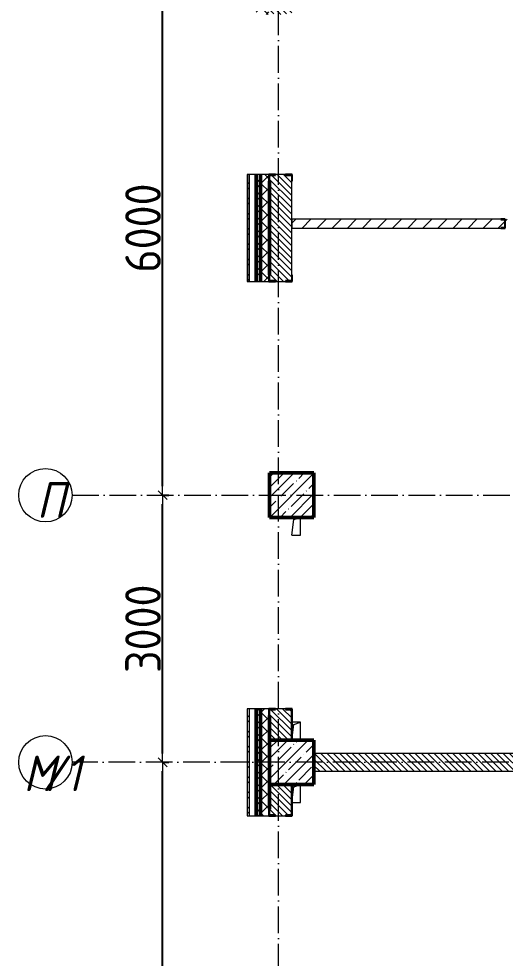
# Model space of a CAD drawing. Header units: millimetres. Extents: x -135211 to 49383, y -8033 to 228499.
# Drawn here: x -135211 to -129742, y 149213 to 159763 of the extents above; entities that cross this region are included whole.
import ezdxf

# ---------------------------------------------------------------- set-up
doc = ezdxf.new("R2010")
doc.units = ezdxf.units.MM
doc.linetypes.add('50_200_ШТРИХ_1Т_ш5_п1_п1_', pattern=[700, 500, -100, 0, -100])
for name, color, linetype, lineweight in [('A-____-____-DIMS', 7, 'Continuous', 9), ('A-GENM-____-MCUT', 7, 'Continuous', 25), ('A-GENM-____-OTLN', 7, 'Continuous', 9), ('A-GENM-____-OTLN-1', 7, 'Continuous', 25), ('A-WALL-____-MCUT-2', 7, 'Continuous', 50), ('A-WALL-____-MCUT-3', 7, 'Continuous', 9), ('A-WALL-____-PATT-1', 7, 'Continuous', 9), ('A-WALL-FNSH-MCUT-1', 7, 'Continuous', 9), ('S-COLS-____-MCUT', 7, 'Continuous', 50), ('S-COLS-____-OTLN', 7, 'Continuous', 9), ('S-GRID-____-IDEN', 7, 'Continuous', 9), ('S-GRID-____-OTLN-1', 7, '50_200_ШТРИХ_1Т_ш5_п1_п1_', 9)]:
    doc.layers.add(name, color=color, linetype=linetype, lineweight=lineweight)
doc.styles.add('ISOCPEUR_I', font='isocpeui.ttf', dxfattribs={"width": 0.9, "height": 2.5})
doc.styles.add('СПДС', font='isocpeur.ttf', dxfattribs={"width": 0.9})
doc.dimstyles.new('Размера А3', dxfattribs={"dimtxt": 200, "dimasz": 100, "dimexe": 70, "dimexo": 100, "dimgap": 20, "dimtad": 1, "dimdec": 0, "dimrnd": 10, "dimzin": 0, "dimdsep": 46, "dimtxsty": 'СПДС', "dimblk": 'ARROWHEAD_6', "dimcen": 1, "dimclrd": 256, "dimclre": 256, "dimclrt": 256, "dimazin": 0, "dimtfac": 1, "dimtdec": 0, "dimtmove": 2, "dimatfit": 3, "dimfxl": 1, "dimtolj": 1, "dimtzin": 0, "dimarcsym": 0})
pattern_1 = [(45, (-129942.25, 127932.03), (-70.71068, 70.71068), []), (135, (-129942.25, 127932.03), (-70.71068, -70.71068), [])]
pattern_2 = [(135, (-129942.255, 127932.027), (-35.35534, -35.35534), [])]
pattern_3 = [(45, (-129942.25, 127932.03), (-85.5366, 85.5366), []), (45, (-129885.23, 127932.03), (-85.5366, 85.5366), [])]

# ---------------------------------------------------------------- blocks, each defined once
blk = doc.blocks.new('BSC_Колонна _Прямоугольная - 500х500-V43-АР1_План отверстий 3 этажа в осях 1-64_А-ГГ')
at = {"layer": 'S-COLS-____-OTLN'}
h = blk.add_hatch(dxfattribs=at)
h.set_pattern_fill('FP_80', color=256, style=0, pattern_type=2)
h.set_pattern_definition([(45, (2200, -26481.04), (-114.0493, 114.0493), []), (45, (2314.05, -26481.04), (-114.0493, 114.0493), [201.613, -40.323, 3.353, -36.97])])
h.paths.add_polyline_path([(-250, -250), (250, -250), (250, 250), (-250, 250)], flags=0)
at = {"layer": 'S-COLS-____-MCUT'}
for p, q in [((250, 250), (-250, 250)), ((-250, 250), (-250, -250)), ((250, -250), (250, 250)), ((-250, -250), (250, -250))]:
    blk.add_line(p, q, dxfattribs=at)
blk = doc.blocks.new('BSC_Колонна _Прямоугольная - 500х500-V49-АР1_План отверстий 3 этажа в осях 1-64_А-ГГ')
at = {"layer": 'S-COLS-____-OTLN'}
h = blk.add_hatch(dxfattribs=at)
h.set_pattern_fill('FP_86', color=256, style=0, pattern_type=2)
h.set_pattern_definition([(45, (2200, -23481.04), (-114.0493, 114.0493), []), (45, (2314.05, -23481.04), (-114.0493, 114.0493), [201.613, -40.323, 3.353, -36.97])])
h.paths.add_polyline_path([(-250, -250), (250, -250), (250, 250), (-250, 250)], flags=0)
at = {"layer": 'S-COLS-____-MCUT'}
for p, q in [((250, 250), (-250, 250)), ((-250, 250), (-250, -250)), ((250, -250), (250, 250)), ((-250, -250), (250, -250))]:
    blk.add_line(p, q, dxfattribs=at)
blk = doc.blocks.new('Фахверк_СКБ_Уголок - 250_2700-27497298-АР1_План отверстий 3 этажа в осях 1-64_А-ГГ')
at = {"layer": 'A-GENM-____-MCUT'}
for p, q in [((200, 181), (125, 181)), ((125, 181), (125, 106)), ((125, 106), (131, 106)), ((131, 106), (131, 175)), ((131, 175), (200, 175)), ((200, 175), (200, 181)), ((131, -6), (125, -6)), ((125, -6), (125, -81)), ((125, -81), (200, -81)), ((131, -75), (131, -6)), ((200, -75), (131, -75)), ((200, -81), (200, -75))]:
    blk.add_line(p, q, dxfattribs=at)
blk = doc.blocks.new('154_Фахверк_СКБ_Швеллер - Тип_100_3960-28318856-АР1_План отверстий 3 этажа в осях 1-64_А-ГГ')
at = {"layer": 'A-GENM-____-MCUT'}
for p, q in [((175, 50), (125, 50)), ((125, 50), (125, -50)), ((128, 47), (175, 47)), ((128, -47), (128, 47)), ((175, 47), (175, 50)), ((125, -50), (175, -50)), ((175, -47), (128, -47)), ((175, -50), (175, -47))]:
    blk.add_line(p, q, dxfattribs=at)
blk = doc.blocks.new('AR_Отверстие прямоугольное _в плите_ - AR_Отверстие прямоугольное _в плите_-V174-АР1_План отверстий 3 этажа в осях 1-64_А-ГГ')
at = {"layer": 'A-GENM-____-OTLN'}
for p, q in [((-50, -100), (-25, 75)), ((-25, 75), (50, 100)), ((50, -100), (50, 100)), ((-50, -100), (50, -100))]:
    blk.add_line(p, q, dxfattribs=at)
blk = doc.blocks.new('AR_Отверстие прямоугольное _в плите_ - AR_Отверстие прямоугольное _в плите_-V175-АР1_План отверстий 3 этажа в осях 1-64_А-ГГ')
at = {"layer": 'A-GENM-____-OTLN'}
for p, q in [((50, 100), (-50, 100)), ((-50, -100), (-25, 75)), ((-25, 75), (50, 100)), ((50, -100), (50, 100))]:
    blk.add_line(p, q, dxfattribs=at)
blk = doc.blocks.new('Ось сетки - Круг_Ø6_00__ISO-2_5_0_9K_-25732049-АР1_План отверстий 3 этажа в осях 1-64_А-ГГ')
at = {"layer": 'S-GRID-____-IDEN'}
blk.add_circle((0, 0), 3, dxfattribs=at)
blk = doc.blocks.new('ARROWHEAD_6')
at = {"color": 0, "linetype": 'Continuous'}
for p, q in [((0, 0), (-1, 0)), ((-0.5, -0.5), (0.5, 0.5))]:
    blk.add_line(p, q, dxfattribs=at)
blk = doc.blocks.new('*D1001')
at = {"layer": 'A-____-____-DIMS', "lineweight": -2, "transparency": 16777216}
for p, q in [((-133600, 151413), (-133524, 151413)), ((-133594, 145513), (-133594, 151313)), ((-133600, 145413), (-133524, 145413))]:
    blk.add_line(p, q, dxfattribs=at)
at = {"layer": 'Defpoints', "color": 0, "transparency": 16777216}
for p in [(-133700, 151413), (-133594, 151413), (-133700, 145413)]:
    blk.add_point(p, dxfattribs=at)
at = {"layer": 'A-____-____-DIMS', "lineweight": -2, "transparency": 16777216, "xscale": 100, "yscale": 100, "zscale": 100}
for p, rotation in [((-133594, 151413), 90), ((-133594, 145413), 270)]:
    blk.add_blockref('ARROWHEAD_6', p, dxfattribs=dict(at, rotation=rotation))
at = {"layer": 'A-____-____-DIMS', "transparency": 16777216, "insert": (-133814, 148413), "char_height": 400, "attachment_point": 5, "rotation": 90, "style": 'СПДС'}
blk.add_mtext('\\A1;6000', dxfattribs=at)
blk = doc.blocks.new('*D1002')
at = {"layer": 'A-____-____-DIMS', "lineweight": -2, "transparency": 16777216}
for p, q in [((-133600, 154413), (-133524, 154413)), ((-133594, 151513), (-133594, 154313)), ((-133600, 151413), (-133524, 151413))]:
    blk.add_line(p, q, dxfattribs=at)
at = {"layer": 'Defpoints', "color": 0, "transparency": 16777216}
for p in [(-133700, 154413), (-133594, 154413), (-133700, 151413)]:
    blk.add_point(p, dxfattribs=at)
at = {"layer": 'A-____-____-DIMS', "lineweight": -2, "transparency": 16777216, "xscale": 100, "yscale": 100, "zscale": 100}
for p, rotation in [((-133594, 154413), 90), ((-133594, 151413), 270)]:
    blk.add_blockref('ARROWHEAD_6', p, dxfattribs=dict(at, rotation=rotation))
at = {"layer": 'A-____-____-DIMS', "transparency": 16777216, "insert": (-133814, 152913), "char_height": 400, "attachment_point": 5, "rotation": 90, "style": 'СПДС'}
blk.add_mtext('\\A1;3000', dxfattribs=at)
blk = doc.blocks.new('*D1003')
at = {"layer": 'A-____-____-DIMS', "lineweight": -2, "transparency": 16777216}
for p, q in [((-133600, 160413), (-133524, 160413)), ((-133594, 154513), (-133594, 160313)), ((-133600, 154413), (-133524, 154413))]:
    blk.add_line(p, q, dxfattribs=at)
at = {"layer": 'Defpoints', "color": 0, "transparency": 16777216}
for p in [(-133700, 160413), (-133594, 160413), (-133700, 154413)]:
    blk.add_point(p, dxfattribs=at)
at = {"layer": 'A-____-____-DIMS', "lineweight": -2, "transparency": 16777216, "xscale": 100, "yscale": 100, "zscale": 100}
for p, rotation in [((-133594, 160413), 90), ((-133594, 154413), 270)]:
    blk.add_blockref('ARROWHEAD_6', p, dxfattribs=dict(at, rotation=rotation))
at = {"layer": 'A-____-____-DIMS', "transparency": 16777216, "insert": (-133814, 157413), "char_height": 400, "attachment_point": 5, "rotation": 90, "style": 'СПДС'}
blk.add_mtext('\\A1;6000', dxfattribs=at)

msp = doc.modelspace()

# ---------------------------------------------------------------- hatches: boundary and pattern name
at = {"layer": 'A-WALL-____-PATT-1'}
h = msp.add_hatch(dxfattribs=at)
h.set_pattern_fill('FP_1', color=256, style=0, pattern_type=2)
h.set_pattern_definition(pattern_1)
h.paths.add_polyline_path([(-132492.3, 156813.1), (-132492.3, 158013.1), (-132542.3, 158013.1), (-132542.3, 156813.1)], flags=0)
h.paths.add_polyline_path([(-132542.3, 159813.1), (-132492.3, 159813.1), (-132492.3, 160163.1), (-132542.3, 160163.1)], flags=0)
h = msp.add_hatch(dxfattribs=at)
h.set_pattern_fill('FP_1', color=256, style=0, pattern_type=2)
h.set_pattern_definition(pattern_1)
h.paths.add_polyline_path([(-132492.3, 156813.1), (-132398.3, 156813.1), (-132398.3, 156888.1), (-132392.3, 156888.1), (-132392.3, 157938.1), (-132398.3, 157938.1), (-132398.3, 158013.1), (-132492.3, 158013.1), (-132492.3, 156819.1)], flags=0)
h.paths.add_polyline_path([(-132492.3, 159813.1), (-132398.3, 159813.1), (-132398.3, 159888.1), (-132392.3, 159888.1), (-132392.3, 160163.1), (-132492.3, 160163.1), (-132492.3, 159819.1)], flags=0)
h = msp.add_hatch(dxfattribs=at)
h.set_pattern_fill('FP_6', color=256, style=0, pattern_type=2)
h.set_pattern_definition(pattern_2)
h.paths.add_polyline_path([(-132211.3, 151663.1), (-132142.3, 151663.1), (-132142.3, 152007.1), (-132211.3, 152007.1), (-132211.3, 152013.1), (-132323.3, 152013.1), (-132323.3, 152007.1), (-132392.3, 152007.1), (-132392.3, 151663.1), (-132323.3, 151663.1)], flags=0)
h.paths.add_polyline_path([(-132211.3, 156813.1), (-132211.3, 156819.1), (-132142.3, 156819.1), (-132142.3, 158007.1), (-132211.3, 158007.1), (-132211.3, 158013.1), (-132323.3, 158013.1), (-132323.3, 158007.1), (-132392.3, 158007.1), (-132392.3, 156819.1), (-132323.3, 156819.1), (-132323.3, 156813.1)], flags=0)
h.paths.add_polyline_path([(-132211.3, 159813.1), (-132211.3, 159819.1), (-132142.3, 159819.1), (-132142.3, 160163.1), (-132392.3, 160163.1), (-132392.3, 159819.1), (-132323.3, 159819.1), (-132323.3, 159813.1)], flags=0)
h = msp.add_hatch(dxfattribs=at)
h.set_pattern_fill('FP_3', color=256, style=0, pattern_type=2)
h.set_pattern_definition(pattern_3)
h.paths.add_polyline_path([(-132642.3, 156813.1), (-132622.3, 156813.1), (-132622.3, 158013.1), (-132642.3, 158013.1)], flags=0)
h.paths.add_polyline_path([(-132622.3, 159813.1), (-132622.3, 159993.1), (-132642.3, 159993.1), (-132642.3, 159813.1)], flags=0)
h = msp.add_hatch(dxfattribs=at)
h.set_pattern_fill('FP_4', color=256, style=0, pattern_type=2)
h.set_pattern_definition([(45, (-129942.25, 127932.03), (-84.8528, 84.8528), [])])
h.paths.add_polyline_path([(-125092.3, 157413.1), (-125092.3, 157513.1), (-125246.3, 157513.1), (-125246.3, 157505.5), (-125287.8, 157505.5), (-125287.8, 157420.7), (-125246.3, 157420.7), (-125246.3, 157413.1), (-125233, 157413.1)], flags=0)
h.paths.add_polyline_path([(-126488.3, 157413.1), (-126488.3, 157420.7), (-126446.8, 157420.7), (-126446.8, 157505.5), (-126488.3, 157505.5), (-126488.3, 157513.1), (-126742.3, 157513.1), (-126742.3, 157413.1), (-126642.3, 157413.1)], flags=0)
h.paths.add_polyline_path([(-127242.3, 157413.1), (-127242.3, 157513.1), (-129742.3, 157513.1), (-129742.3, 157413.1), (-127342.3, 157413.1)], flags=0)
h.paths.add_polyline_path([(-129792.3, 157413.1), (-129792.3, 157416.1), (-129745.3, 157416.1), (-129745.3, 157510.1), (-129792.3, 157510.1), (-129792.3, 157513.1), (-132142.3, 157513.1), (-132142.3, 157413.1), (-129955.9, 157413.1)], flags=0)
h = msp.add_hatch(dxfattribs=at)
h.set_pattern_fill('FP_3', color=256, style=0, pattern_type=2)
h.set_pattern_definition(pattern_3)
h.paths.add_polyline_path([(-132622.3, 137448.1), (-132622.3, 139763.1), (-132642.3, 139763.1), (-132642.3, 137448.1)], flags=0)
h.paths.add_polyline_path([(-132642.3, 141563.1), (-132622.3, 141563.1), (-132622.3, 143013.1), (-132642.3, 143013.1), (-132642.3, 142426.6)], flags=0)
h.paths.add_polyline_path([(-132642.3, 144813.1), (-132622.3, 144813.1), (-132622.3, 146013.1), (-132642.3, 146013.1), (-132642.3, 145866.7)], flags=0)
h.paths.add_polyline_path([(-132622.3, 147813.1), (-132622.3, 149013.1), (-132642.3, 149013.1), (-132642.3, 147813.1)], flags=0)
h.paths.add_polyline_path([(-132622.3, 150813.1), (-132622.3, 152013.1), (-132642.3, 152013.1), (-132642.3, 150813.1)], flags=0)
h = msp.add_hatch(dxfattribs=at)
h.set_pattern_fill('FP_1', color=256, style=0, pattern_type=2)
h.set_pattern_definition(pattern_1)
h.paths.add_polyline_path([(-132492.3, 137448.1), (-132492.3, 139763.1), (-132542.3, 139763.1), (-132542.3, 137448.1)], flags=0)
h.paths.add_polyline_path([(-132542.3, 141563.1), (-132492.3, 141563.1), (-132492.3, 143013.1), (-132542.3, 143013.1), (-132542.3, 142426.6)], flags=0)
h.paths.add_polyline_path([(-132492.3, 144813.1), (-132492.3, 146013.1), (-132542.3, 146013.1), (-132542.3, 144813.1)], flags=0)
h.paths.add_polyline_path([(-132492.3, 147813.1), (-132492.3, 149013.1), (-132542.3, 149013.1), (-132542.3, 147813.1)], flags=0)
h.paths.add_polyline_path([(-132492.3, 150813.1), (-132492.3, 152013.1), (-132542.3, 152013.1), (-132542.3, 150813.1)], flags=0)
h = msp.add_hatch(dxfattribs=at)
h.set_pattern_fill('FP_1', color=256, style=0, pattern_type=2)
h.set_pattern_definition(pattern_1)
h.paths.add_polyline_path([(-132492.3, 137448.1), (-132392.3, 137448.1), (-132392.3, 139688.1), (-132398.3, 139688.1), (-132398.3, 139763.1), (-132492.3, 139763.1), (-132492.3, 137463.1)], flags=0)
h.paths.add_polyline_path([(-132398.3, 141563.1), (-132398.3, 141638.1), (-132392.3, 141638.1), (-132392.3, 142938.1), (-132398.3, 142938.1), (-132398.3, 143013.1), (-132492.3, 143013.1), (-132492.3, 141563.1)], flags=0)
h.paths.add_polyline_path([(-132398.3, 144813.1), (-132398.3, 144888.1), (-132392.3, 144888.1), (-132392.3, 145938.1), (-132398.3, 145938.1), (-132398.3, 146013.1), (-132492.3, 146013.1), (-132492.3, 144813.1)], flags=0)
h.paths.add_polyline_path([(-132398.3, 147813.1), (-132398.3, 147888.1), (-132392.3, 147888.1), (-132392.3, 148938.1), (-132398.3, 148938.1), (-132398.3, 149013.1), (-132492.3, 149013.1), (-132492.3, 147813.1)], flags=0)
h.paths.add_polyline_path([(-132398.3, 150813.1), (-132398.3, 150888.1), (-132392.3, 150888.1), (-132392.3, 151938.1), (-132398.3, 151938.1), (-132398.3, 152013.1), (-132492.3, 152013.1), (-132492.3, 150813.1)], flags=0)
h = msp.add_hatch(dxfattribs=at)
h.set_pattern_fill('FP_6', color=256, style=0, pattern_type=2)
h.set_pattern_definition(pattern_2)
h.paths.add_polyline_path([(-124842.3, 151313.1), (-124842.3, 151513.1), (-128386.3, 151513.1), (-128386.3, 151444.1), (-128392.3, 151444.1), (-128392.3, 151513.1), (-131892.3, 151513.1), (-131892.3, 151313.1), (-128392.3, 151313.1), (-128392.3, 151382.1), (-128386.3, 151382.1), (-128386.3, 151313.1), (-126421, 151313.1)], flags=0)
h = msp.add_hatch(dxfattribs=at)
h.set_pattern_fill('FP_6', color=256, style=0, pattern_type=2)
h.set_pattern_definition(pattern_2)
h.paths.add_polyline_path([(-132392.3, 145663.1), (-132142.3, 145663.1), (-132142.3, 146007.1), (-132211.3, 146007.1), (-132211.3, 146013.1), (-132323.3, 146013.1), (-132323.3, 146007.1), (-132392.3, 146007.1), (-132392.3, 145866.7)], flags=0)
h.paths.add_polyline_path([(-132211.3, 147813.1), (-132211.3, 147819.1), (-132142.3, 147819.1), (-132142.3, 149007.1), (-132211.3, 149007.1), (-132211.3, 149013.1), (-132323.3, 149013.1), (-132323.3, 149007.1), (-132392.3, 149007.1), (-132392.3, 147819.1), (-132323.3, 147819.1), (-132323.3, 147813.1)], flags=0)
h.paths.add_polyline_path([(-132211.3, 150813.1), (-132211.3, 150819.1), (-132142.3, 150819.1), (-132142.3, 151163.1), (-132392.3, 151163.1), (-132392.3, 150819.1), (-132323.3, 150819.1), (-132323.3, 150813.1)], flags=0)

# ---------------------------------------------------------------- linework, layer by layer
at = {"color": 4, "lineweight": 30}
for points in [[(-132142.3, 151663.1), (-132142.3, 152007.1)], [(-132142.3, 150819.1), (-132142.3, 151163.1)]]:
    msp.add_lwpolyline(points, dxfattribs=at)
at = {"layer": 'A-WALL-____-MCUT-2'}
for p, q in [((-132542.3, 156813.1), (-132542.3, 158013.1)), ((-132492.3, 156813.1), (-132492.3, 158013.1)), ((-132392.3, 157938.1), (-132392.3, 156888.1)), ((-132542.3, 150813.1), (-132542.3, 152013.1)), ((-132492.3, 150813.1), (-132492.3, 152013.1)), ((-132392.3, 151663.1), (-132392.3, 151938.1)), ((-132392.3, 150888.1), (-132392.3, 151163.1))]:
    msp.add_line(p, q, dxfattribs=at)
at = {"layer": 'A-WALL-____-MCUT-3'}
for p, q in [((-132398.3, 158013.1), (-132622.3, 158013.1)), ((-132622.3, 158013.1), (-132622.3, 156813.1)), ((-132622.3, 156813.1), (-132622.3, 158013.1)), ((-132211.3, 158013.1), (-132323.3, 158013.1)), ((-132142.3, 156888.1), (-132142.3, 157938.1)), ((-132622.3, 156813.1), (-132398.3, 156813.1)), ((-132323.3, 156813.1), (-132211.3, 156813.1)), ((-132398.3, 152013.1), (-132622.3, 152013.1)), ((-132622.3, 152013.1), (-132622.3, 150813.1)), ((-132211.3, 152013.1), (-132323.3, 152013.1)), ((-132142.3, 151663.1), (-132142.3, 151938.1)), ((-128392.3, 151513.1), (-131892.3, 151513.1)), ((-131892.3, 151313.1), (-128392.3, 151313.1)), ((-132142.3, 150888.1), (-132142.3, 151163.1)), ((-132622.3, 150813.1), (-132398.3, 150813.1)), ((-132323.3, 150813.1), (-132211.3, 150813.1))]:
    msp.add_line(p, q, dxfattribs=at)
at = {"layer": 'A-WALL-FNSH-MCUT-1'}
for p, q in [((-132642.3, 158013.1), (-132642.3, 156813.1)), ((-132622.3, 158013.1), (-132642.3, 158013.1)), ((-129792.3, 157513.1), (-132142.3, 157513.1)), ((-132142.3, 157513.1), (-132142.3, 157413.1)), ((-132142.3, 157413.1), (-129792.3, 157413.1)), ((-132642.3, 156813.1), (-132622.3, 156813.1)), ((-132642.3, 152013.1), (-132642.3, 150813.1)), ((-132622.3, 152013.1), (-132642.3, 152013.1)), ((-132642.3, 150813.1), (-132622.3, 150813.1))]:
    msp.add_line(p, q, dxfattribs=at)
at = {"layer": 'S-GRID-____-OTLN-1', "color": 251, "ltscale": 0.6, "true_color": 0x636466}
for p, q in [((-132292.3, 123449.4), (-132292.3, 177813)), ((-134611, 154413.1), (-103234.5, 154413.1)), ((-103234.5, 151413.1), (-134611, 151413.1))]:
    msp.add_line(p, q, dxfattribs=at)

# ---------------------------------------------------------------- block references
at = {"layer": 'A-GENM-____-OTLN'}
for name, p in [('AR_Отверстие прямоугольное _в плите_ - AR_Отверстие прямоугольное _в плите_-V174-АР1_План отверстий 3 этажа в осях 1-64_А-ГГ', (-132092.3, 154063.1)), ('AR_Отверстие прямоугольное _в плите_ - AR_Отверстие прямоугольное _в плите_-V175-АР1_План отверстий 3 этажа в осях 1-64_А-ГГ', (-132092.3, 151763.1)), ('AR_Отверстие прямоугольное _в плите_ - AR_Отверстие прямоугольное _в плите_-V174-АР1_План отверстий 3 этажа в осях 1-64_А-ГГ', (-132092.3, 151063.1))]:
    msp.add_blockref(name, p, dxfattribs=at)
at = {"layer": 'A-GENM-____-OTLN-1'}
for name, p, rotation in [('Фахверк_СКБ_Уголок - 250_2700-27497298-АР1_План отверстий 3 этажа в осях 1-64_А-ГГ', (-132317.3, 158138.1), 269.9999999999999), ('154_Фахверк_СКБ_Швеллер - Тип_100_3960-28318856-АР1_План отверстий 3 этажа в осях 1-64_А-ГГ', (-129617.3, 157463.1), 180), ('Фахверк_СКБ_Уголок - 250_2700-27497298-АР1_План отверстий 3 этажа в осях 1-64_А-ГГ', (-132217.3, 156688.1), 89.99999999999991), ('Фахверк_СКБ_Уголок - 250_2700-27497298-АР1_План отверстий 3 этажа в осях 1-64_А-ГГ', (-132317.3, 152138.1), 269.9999999999999), ('Фахверк_СКБ_Уголок - 250_2700-27497298-АР1_План отверстий 3 этажа в осях 1-64_А-ГГ', (-132217.3, 150688.1), 89.99999999999991)]:
    msp.add_blockref(name, p, dxfattribs=dict(at, rotation=rotation))
at = {"layer": 'S-COLS-____-OTLN'}
for name, p in [('BSC_Колонна _Прямоугольная - 500х500-V43-АР1_План отверстий 3 этажа в осях 1-64_А-ГГ', (-132142.3, 154413.1)), ('BSC_Колонна _Прямоугольная - 500х500-V49-АР1_План отверстий 3 этажа в осях 1-64_А-ГГ', (-132142.3, 151413.1))]:
    msp.add_blockref(name, p, dxfattribs=at)
at = {"layer": 'S-GRID-____-IDEN', "xscale": 99.99999999999993, "yscale": 99.99999999999993, "zscale": 99.99999999999993}
for p, rotation in [((-134911, 154413.1), 269.9999999999996), ((-134911, 151413.1), 89.9999999999998)]:
    msp.add_blockref('Ось сетки - Круг_Ø6_00__ISO-2_5_0_9K_-25732049-АР1_План отверстий 3 этажа в осях 1-64_А-ГГ', p, dxfattribs=dict(at, rotation=rotation))

# ---------------------------------------------------------------- texts
at = {"layer": 'S-GRID-____-IDEN', "char_height": 400, "attachment_point": 1, "style": 'ISOCPEUR_I'}
for s, insert, width in [('\\fISOCPEUR|b0|i1|c204|p34|;\\W.9;П', (-135009, 154559.7), 223.671), ('\\fISOCPEUR|b0|i1|c204|p34|;\\W.9;М', (-135158.6, 151489.1), 252.532), ('/1', (-134950.3, 151489.1), 346.329)]:
    msp.add_mtext(s, dxfattribs=dict(at, insert=insert, width=width))

# ---------------------------------------------------------------- dimensions: what is measured, and where the dimension line sits
at = {"layer": 'A-____-____-DIMS'}
for base, p1, p2, picture, middle in [((-133593.7, 160413.1), (-133699.7, 154413.1), (-133699.7, 160413.1), '*D1003', (-133813.7, 157413.1)), ((-133593.7, 154413.1), (-133699.7, 151413.1), (-133699.7, 154413.1), '*D1002', (-133813.7, 152913.1)), ((-133593.7, 151413.1), (-133699.7, 145413.1), (-133699.7, 151413.1), '*D1001', (-133813.7, 148413.1))]:
    dim = msp.add_linear_dim(base=base, p1=p1, p2=p2, angle=90, dimstyle='Размера А3', override={"dimtxt": 400}, dxfattribs=at)
    dim.commit()
    dim.dimension.update_dxf_attribs({"geometry": picture, "text_midpoint": middle})

doc.saveas('drawing.dxf')
